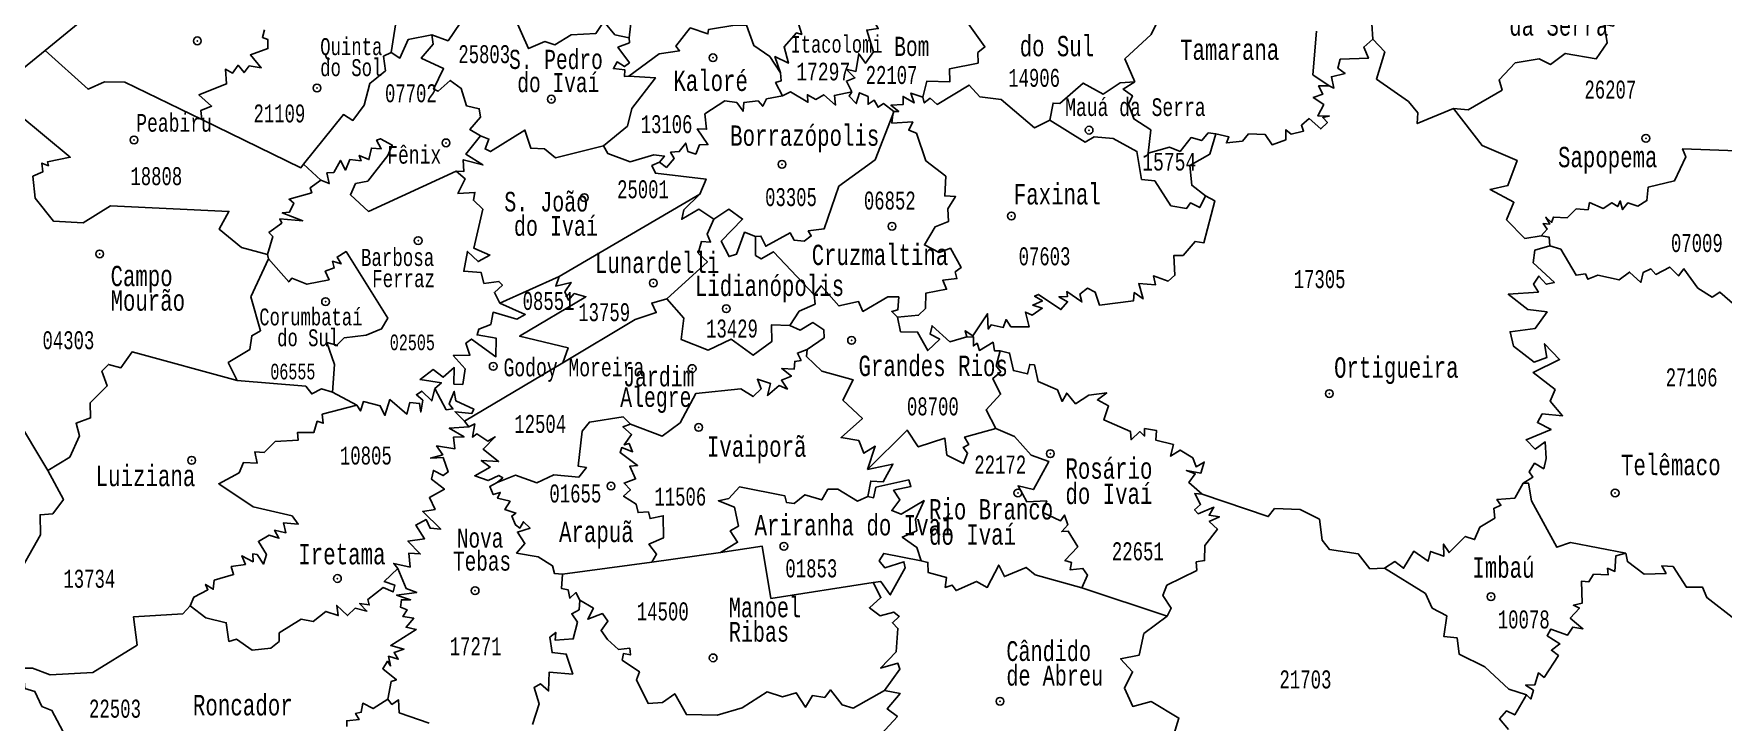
# Model space of a CAD drawing. Header units: millimetres. Extents: x 9851 to 10267, y 23387 to 23778.
# Drawn here: x 10066.15 to 10085.85, y 23478.88 to 23486.9 of the extents above; entities that cross this region are included whole.
import ezdxf
from ezdxf.enums import TextEntityAlignment as Align

# ---------------------------------------------------------------- set-up
doc = ezdxf.new("R2010")
doc.units = ezdxf.units.MM
doc.layers.add('3', color=7, linetype='Continuous')
doc.styles.add('MONOTXT', font='MONOTXT', dxfattribs={"height": 0.2})

# ---------------------------------------------------------------- blocks, each defined once
blk = doc.blocks.new('SEDE')
at = {"layer": '3', "color": 7, "linetype": 'Continuous'}
blk.add_circle((0, 0), 0.00451, dxfattribs=at)

msp = doc.modelspace()

# ---------------------------------------------------------------- linework, layer by layer
at = {"color": 7, "linetype": 'Continuous'}
for p, q in [((10065.927, 23486.416), (10066.287, 23486.707)), ((10076.182, 23485.996), (10076.169, 23485.964)), ((10069.499, 23485.199), (10069.297, 23485.382)), ((10073.92, 23485.033), (10072.28, 23484.075)), ((10068.89, 23484.279), (10068.878, 23484.333)), ((10072.28, 23484.075), (10071.589, 23483.762)), ((10072.32, 23483.068), (10071.176, 23482.388)), ((10069.921, 23482.575), (10069.638, 23482.725)), ((10071.226, 23482.323), (10071.176, 23482.388)), ((10074.16, 23480.86), (10073.359, 23480.744)), ((10073.359, 23480.744), (10072.316, 23480.604)), ((10078.371, 23480.445), (10079.367, 23480.116))]:
    msp.add_line(p, q, dxfattribs=at)
for points in [[(10081.766, 23486.841), (10081.755, 23487.02), (10082.005, 23487.126), (10081.629, 23487.541), (10081.612, 23487.653), (10081.992, 23487.877), (10081.922, 23488.024), (10081.67, 23488.05), (10081.542, 23488.162), (10081.425, 23488.714), (10081.294, 23488.731), (10081.243, 23488.928), (10081.394, 23488.954), (10081.448, 23489.15), (10081.364, 23489.313), (10081.22, 23489.408), (10081.275, 23489.599)], [(10068.116, 23488.368), (10068.159, 23488.265), (10067.959, 23488.185), (10067.915, 23488.043), (10066.287, 23486.707)], [(10069.642, 23487.742), (10069.811, 23487.734), (10069.804, 23487.596), (10070.123, 23487.506), (10070.195, 23487.282), (10070.393, 23487.154), (10070.319, 23486.687)], [(10073.807, 23487.754), (10073.777, 23487.634), (10073.643, 23487.649), (10073.637, 23487.704), (10073.6, 23487.626), (10073.726, 23487.523), (10073.594, 23487.532), (10073.532, 23487.412), (10073.46, 23487.467), (10073.367, 23487.376), (10073.383, 23487.267), (10073.234, 23487.262), (10073.276, 23487.143), (10073.123, 23487.093), (10073.094, 23486.855)], [(10074.922, 23487.742), (10074.916, 23487.648), (10075.113, 23487.5), (10074.961, 23487.396), (10075.138, 23487.275), (10075.031, 23487.143), (10075.146, 23487.128), (10075.054, 23487.069), (10075.107, 23486.895), (10075.045, 23486.914), (10074.901, 23486.75), (10074.951, 23486.559), (10074.795, 23486.637), (10074.858, 23486.45)], [(10076.38, 23487.694), (10076.633, 23487.495), (10076.705, 23487.542), (10076.898, 23487.468), (10076.914, 23487.396), (10077.02, 23487.407), (10077.047, 23487.025), (10077.243, 23486.75), (10077.16, 23486.684), (10077.163, 23486.562), (10076.831, 23486.496), (10076.833, 23486.342), (10076.565, 23486.35), (10076.521, 23486.166)], [(10071.565, 23487.537), (10071.253, 23487.037), (10071.126, 23487.027), (10070.984, 23486.823), (10070.794, 23486.891)], [(10073.094, 23486.855), (10072.929, 23486.893), (10072.799, 23487.048), (10072.707, 23486.908), (10072.417, 23486.89), (10072.229, 23486.776), (10072.11, 23486.812), (10071.922, 23486.73), (10071.565, 23487.537)], [(10076.007, 23487.538), (10076.017, 23487.348), (10075.832, 23487.286), (10076.035, 23487.216), (10076.01, 23487.078), (10075.911, 23487.118), (10075.999, 23486.963), (10075.866, 23486.946), (10075.943, 23486.693), (10075.852, 23486.56), (10075.772, 23486.671), (10075.739, 23486.465), (10075.624, 23486.49), (10075.728, 23486.39), (10075.629, 23486.353), (10075.69, 23486.225)], [(10085.167, 23487.309), (10085.029, 23487.43), (10084.763, 23487.345), (10084.567, 23486.992), (10084.463, 23487.015), (10084.498, 23486.799), (10084.37, 23486.612), (10084.009, 23486.674), (10083.839, 23486.547), (10083.707, 23486.611), (10083.426, 23486.564), (10083.238, 23486.365), (10083.272, 23486.248), (10082.879, 23486.017), (10082.708, 23486.033)], [(10078.992, 23486.344), (10078.875, 23486.612), (10079.182, 23486.896), (10079.298, 23487.133)], [(10068.842, 23486.951), (10068.819, 23486.859), (10068.883, 23486.835), (10068.884, 23486.73), (10068.679, 23486.658), (10068.806, 23486.508), (10068.665, 23486.529), (10068.605, 23486.452), (10068.536, 23486.537), (10068.469, 23486.443), (10068.387, 23486.49), (10068.402, 23486.32), (10068.079, 23486.191), (10068.226, 23486.06), (10068.102, 23486.01), (10068.111, 23485.903)], [(10070.319, 23486.687), (10070.422, 23486.621), (10070.517, 23486.836), (10070.794, 23486.891)], [(10070.794, 23486.891), (10070.811, 23486.783), (10070.671, 23486.62), (10070.932, 23486.498), (10070.814, 23486.258), (10070.87, 23486.234), (10071.009, 23486.36), (10071.138, 23486.267), (10071.197, 23486.065), (10071.347, 23486.029), (10071.36, 23485.93), (10071.237, 23485.788), (10071.362, 23485.715)], [(10073.092, 23486.409), (10073.446, 23486.67), (10073.683, 23486.705), (10073.641, 23486.759), (10073.808, 23486.972), (10074.014, 23486.902), (10074.019, 23486.953), (10074.327, 23487.002), (10074.463, 23487.003), (10074.548, 23486.765), (10074.737, 23486.637), (10074.858, 23486.45)], [(10081.258, 23486.296), (10081.068, 23486.426), (10081.11, 23486.935)], [(10068.111, 23485.903), (10067.215, 23486.341), (10066.978, 23486.343), (10066.786, 23486.257), (10066.287, 23486.707)], [(10069.297, 23485.382), (10069.763, 23485.962), (10069.875, 23485.894), (10070.007, 23486.071), (10070.072, 23486.325), (10070.254, 23486.472), (10070.232, 23486.641), (10070.319, 23486.687)], [(10073.094, 23486.855), (10073.098, 23486.799), (10072.964, 23486.747), (10073.099, 23486.565), (10073.039, 23486.522), (10072.955, 23486.576), (10072.912, 23486.497), (10073.045, 23486.483), (10073.039, 23486.406), (10073.092, 23486.409)], [(10081.766, 23486.841), (10081.66, 23486.748), (10081.714, 23486.619), (10081.385, 23486.607), (10081.357, 23486.502), (10081.442, 23486.439), (10081.283, 23486.402), (10081.313, 23486.271), (10081.258, 23486.296)], [(10081.766, 23486.841), (10081.905, 23486.694), (10081.808, 23486.376), (10082.183, 23486.113), (10082.29, 23485.982), (10082.283, 23485.856), (10082.708, 23486.033)], [(10066.141, 23485.243), (10066.257, 23485.294), (10066.249, 23485.397), (10066.324, 23485.365), (10066.314, 23485.412), (10066.578, 23485.464), (10065.677, 23486.213), (10065.927, 23486.416)], [(10073.092, 23486.409), (10073.401, 23486.39), (10073.125, 23486.031), (10073.075, 23485.827), (10072.796, 23485.596)], [(10074.858, 23486.45), (10074.867, 23486.354), (10074.803, 23486.335), (10074.883, 23486.181)], [(10076.521, 23486.166), (10076.535, 23486.097), (10076.605, 23486.153), (10076.688, 23486.081), (10077.059, 23486.306), (10077.185, 23486.168), (10077.434, 23486.139), (10077.82, 23485.809), (10077.998, 23485.896)], [(10077.998, 23485.896), (10078.037, 23486.096), (10078.116, 23486.091), (10078.389, 23486.328), (10078.622, 23486.201), (10078.819, 23486.333), (10078.992, 23486.344)], [(10078.992, 23486.344), (10078.853, 23486.259), (10078.963, 23486.181), (10078.917, 23486.083), (10078.981, 23485.912), (10079.176, 23485.783), (10079.145, 23485.513), (10079.395, 23485.582), (10079.518, 23485.533), (10079.647, 23485.693), (10079.772, 23485.659), (10079.847, 23485.749), (10079.937, 23485.738)], [(10081.258, 23486.296), (10081.134, 23486.296), (10081.182, 23486.198), (10081.071, 23486.16), (10081.193, 23486.079), (10081.124, 23485.949), (10081.257, 23485.944), (10081.182, 23485.926), (10081.236, 23485.87), (10081.159, 23485.794), (10081.025, 23485.915), (10080.934, 23485.837), (10080.959, 23485.77), (10080.812, 23485.732), (10080.752, 23485.785), (10080.752, 23485.669), (10080.592, 23485.61), (10080.512, 23485.729), (10080.317, 23485.738), (10080.245, 23485.653), (10080.059, 23485.632), (10080.087, 23485.702), (10079.937, 23485.738)], [(10074.883, 23486.181), (10074.698, 23486.145), (10074.652, 23486.059), (10074.599, 23486.122), (10074.433, 23486.104), (10074.423, 23486), (10074.35, 23486.101), (10074.21, 23486.12), (10073.977, 23485.97), (10073.997, 23485.791), (10073.888, 23485.794), (10074.013, 23485.613), (10073.917, 23485.611), (10073.872, 23485.501), (10073.778, 23485.532), (10073.754, 23485.629), (10073.679, 23485.53), (10073.578, 23485.523), (10073.619, 23485.448), (10073.529, 23485.345), (10073.45, 23485.409)], [(10075.69, 23486.225), (10075.489, 23486.186), (10075.501, 23486.072), (10075.364, 23486.192), (10075.273, 23486.138), (10075.173, 23486.193), (10075.18, 23486.105), (10074.977, 23486.226), (10074.883, 23486.181)], [(10075.69, 23486.225), (10075.66, 23486.177), (10075.742, 23486.089), (10075.781, 23486.216), (10075.88, 23486.172), (10075.881, 23486.083), (10075.952, 23486.128), (10075.997, 23486.048), (10076.062, 23486.09), (10076.182, 23485.996)], [(10076.521, 23486.166), (10076.381, 23486.212), (10076.418, 23486.097), (10076.288, 23486.173), (10076.288, 23486.078), (10076.147, 23486.07), (10076.239, 23485.999), (10076.182, 23485.996)], [(10068.111, 23485.903), (10069.267, 23485.343), (10069.297, 23485.382)], [(10076.169, 23485.964), (10075.962, 23485.435), (10075.54, 23485.127), (10075.37, 23484.632), (10075.184, 23484.606), (10075.219, 23484.548), (10075.135, 23484.486), (10075.02, 23484.498), (10074.972, 23484.585), (10074.687, 23484.428), (10074.632, 23484.545), (10074.567, 23484.542)], [(10076.169, 23485.964), (10076.158, 23485.863), (10076.402, 23485.877), (10076.355, 23485.781), (10076.444, 23485.744), (10076.556, 23485.423), (10076.789, 23485.243), (10076.775, 23485.014), (10076.9, 23485.007), (10076.812, 23484.864), (10076.819, 23484.717), (10076.662, 23484.652), (10076.538, 23484.442), (10076.708, 23484.356), (10076.84, 23484.403), (10076.967, 23484.18), (10076.896, 23484.128), (10076.917, 23484.05), (10076.752, 23484.03), (10076.796, 23483.927), (10076.556, 23483.882), (10076.55, 23483.701), (10076.469, 23483.624), (10076.224, 23483.602)], [(10077.998, 23485.896), (10078.411, 23485.642), (10078.516, 23485.701), (10078.737, 23485.684), (10079.016, 23485.533), (10079.07, 23485.207), (10079.224, 23485.188), (10079.411, 23484.9), (10079.595, 23484.869), (10079.639, 23484.932), (10079.747, 23484.878), (10079.813, 23485.015)], [(10082.708, 23486.033), (10083.04, 23485.6), (10083.447, 23485.428), (10083.341, 23485.135), (10083.132, 23485.09), (10083.41, 23484.94), (10083.325, 23484.737), (10083.539, 23484.519), (10083.728, 23484.548)], [(10071.362, 23485.715), (10071.19, 23485.502), (10071.39, 23485.376), (10071.161, 23485.435), (10071.169, 23485.3), (10071.077, 23485.304)], [(10071.362, 23485.715), (10071.46, 23485.676), (10071.416, 23485.561), (10071.477, 23485.53), (10071.88, 23485.781), (10071.947, 23485.57), (10072.107, 23485.563), (10072.236, 23485.459), (10072.796, 23485.596)], [(10079.937, 23485.738), (10079.865, 23485.501), (10079.631, 23485.37), (10079.655, 23485.139), (10079.813, 23485.015)], [(10071.077, 23485.304), (10070.055, 23484.833), (10069.846, 23485.027), (10069.906, 23485.158), (10070.047, 23485.184), (10070.282, 23485.485), (10070.333, 23485.606), (10070.195, 23485.68), (10070.151, 23485.662), (10070.204, 23485.564), (10070.09, 23485.571), (10070.06, 23485.437), (10069.949, 23485.486), (10069.969, 23485.423), (10069.84, 23485.438), (10069.787, 23485.315), (10069.728, 23485.427), (10069.65, 23485.286), (10069.571, 23485.281), (10069.598, 23485.157), (10069.499, 23485.199)], [(10072.796, 23485.596), (10072.845, 23485.508), (10073.108, 23485.41), (10073.382, 23485.491), (10073.507, 23485.478), (10073.45, 23485.409)], [(10086.119, 23485.534), (10085.377, 23485.563), (10085.415, 23485.47), (10085.284, 23485.191), (10084.975, 23485.114), (10084.962, 23484.96), (10084.857, 23484.893), (10084.739, 23484.934), (10084.677, 23484.855), (10084.65, 23484.955), (10084.621, 23484.89), (10084.552, 23484.934), (10084.452, 23484.868), (10084.293, 23484.937), (10084.275, 23484.853), (10084.135, 23484.863), (10084.033, 23484.759), (10083.871, 23484.768), (10083.85, 23484.704), (10083.782, 23484.765), (10083.829, 23484.684), (10083.753, 23484.694), (10083.799, 23484.627), (10083.728, 23484.548)], [(10071.077, 23485.304), (10071.183, 23485.211), (10071.098, 23485.043), (10071.296, 23485.055), (10071.28, 23484.963), (10071.389, 23484.859), (10071.283, 23484.405), (10071.472, 23484.324), (10071.334, 23484.248), (10071.209, 23484.367), (10071.167, 23484.135), (10071.371, 23484.121), (10071.402, 23483.994), (10071.576, 23484.018), (10071.617, 23483.972), (10071.524, 23483.89), (10071.589, 23483.762)], [(10073.45, 23485.409), (10073.36, 23485.367), (10073.401, 23485.278), (10073.992, 23485.21), (10073.92, 23485.033)], [(10068.878, 23484.333), (10068.575, 23484.412), (10068.315, 23484.626), (10068.429, 23484.833), (10067.048, 23484.899), (10066.729, 23484.7), (10066.383, 23484.72), (10066.169, 23484.989), (10066.141, 23485.243)], [(10068.878, 23484.333), (10068.94, 23484.542), (10068.895, 23484.586), (10069.044, 23484.698), (10069.024, 23484.747), (10069.289, 23484.724), (10069.051, 23484.815), (10069.136, 23484.826), (10069.184, 23484.93), (10069.129, 23484.975), (10069.394, 23485.05), (10069.375, 23485.107), (10069.499, 23485.199)], [(10073.92, 23485.033), (10073.732, 23484.85), (10073.708, 23484.741), (10073.906, 23484.858), (10074.081, 23484.743)], [(10079.813, 23485.015), (10079.924, 23484.957), (10079.797, 23484.468), (10079.694, 23484.483), (10079.554, 23484.318), (10079.446, 23484.32), (10079.459, 23484.089), (10079.379, 23484.021), (10079.208, 23484.082), (10079.233, 23483.978), (10079.036, 23483.992), (10079.087, 23483.813), (10078.985, 23483.888), (10078.977, 23483.793), (10078.58, 23483.74), (10078.527, 23483.894), (10078.438, 23483.938), (10078.35, 23483.87), (10078.374, 23483.778), (10078.197, 23483.898), (10078.204, 23483.84), (10078.106, 23483.839), (10078.206, 23483.781), (10078.13, 23483.69), (10077.868, 23483.865), (10077.823, 23483.845), (10077.914, 23483.79), (10077.801, 23483.741), (10077.912, 23483.704), (10077.794, 23483.624), (10077.715, 23483.66), (10077.76, 23483.489), (10077.546, 23483.487), (10077.489, 23483.572), (10077.457, 23483.481), (10077.315, 23483.511), (10077.282, 23483.461), (10077.275, 23483.641), (10077.103, 23483.383), (10077.012, 23483.442), (10077.032, 23483.371)], [(10074.081, 23484.743), (10074.006, 23484.568), (10074.044, 23484.475), (10073.938, 23484.482), (10073.901, 23484.345), (10074.007, 23484.245), (10073.533, 23483.813)], [(10074.081, 23484.743), (10074.257, 23484.859), (10074.418, 23484.744), (10074.169, 23484.485), (10074.261, 23484.307), (10074.348, 23484.335), (10074.441, 23484.59), (10074.567, 23484.542)], [(10075.254, 23483.861), (10074.777, 23484.363), (10074.635, 23484.279), (10074.569, 23484.321), (10074.567, 23484.542)], [(10083.828, 23484.431), (10083.821, 23484.535), (10083.728, 23484.548)], [(10069.638, 23482.725), (10069.658, 23483.048), (10069.569, 23483.307), (10069.685, 23483.274), (10069.774, 23483.358), (10070.03, 23483.392), (10070.209, 23483.465), (10070.281, 23483.59), (10069.795, 23484.365), (10069.689, 23484.3), (10069.737, 23484.222), (10069.638, 23484.253), (10069.656, 23484.175), (10069.552, 23484.136), (10069.597, 23484.037), (10069.338, 23483.985), (10069.161, 23484.054), (10069.126, 23484.011), (10068.89, 23484.279)], [(10083.519, 23481.667), (10083.632, 23481.737), (10083.589, 23481.799), (10083.651, 23481.899), (10083.758, 23481.834), (10083.786, 23481.953), (10083.777, 23482.147), (10083.659, 23482.064), (10083.553, 23482.171), (10083.844, 23482.292), (10083.684, 23482.372), (10083.742, 23482.474), (10083.979, 23482.451), (10083.835, 23482.62), (10083.89, 23482.757), (10083.635, 23482.957), (10083.944, 23483.107), (10083.769, 23483.29), (10083.796, 23483.131), (10083.648, 23483.078), (10083.407, 23483.261), (10083.366, 23483.431), (10083.659, 23483.469), (10083.798, 23483.661), (10083.574, 23483.691), (10083.344, 23483.868), (10083.697, 23483.894), (10083.64, 23483.986), (10083.702, 23484.08), (10083.787, 23483.984), (10083.883, 23484.005), (10083.636, 23484.233), (10083.653, 23484.381), (10083.828, 23484.431)], [(10083.828, 23484.431), (10083.957, 23484.393), (10084.136, 23484.09), (10084.245, 23484.106), (10084.274, 23484.042), (10084.389, 23484.091), (10084.637, 23484.034), (10084.759, 23484.126), (10084.892, 23484.005), (10084.919, 23484.123), (10085.006, 23484.163), (10085.064, 23484.098), (10085.227, 23484.185), (10085.328, 23484.081), (10085.392, 23484.165), (10085.555, 23483.94), (10085.724, 23483.834), (10085.813, 23483.894), (10085.988, 23483.74)], [(10068.524, 23482.863), (10068.42, 23483.071), (10068.671, 23483.222), (10068.695, 23483.385), (10068.798, 23483.442), (10068.685, 23483.838), (10068.89, 23484.279)], [(10072.32, 23483.068), (10072.382, 23483.244), (10071.817, 23483.379), (10072.591, 23483.839), (10072.455, 23483.875), (10072.386, 23483.798), (10072.344, 23483.897), (10072.418, 23484.006), (10072.24, 23483.963), (10072.28, 23484.075)], [(10075.254, 23483.861), (10075.333, 23483.967), (10075.54, 23483.731), (10075.77, 23483.782), (10075.82, 23483.667), (10076.11, 23483.839), (10076.239, 23483.836), (10076.228, 23483.687), (10076.156, 23483.666), (10076.224, 23483.602)], [(10070.83, 23482.771), (10070.906, 23482.836), (10070.657, 23482.874), (10070.809, 23482.99), (10070.926, 23482.9), (10071.055, 23483.014), (10071.051, 23482.821), (10071.154, 23482.817), (10071.182, 23482.998), (10071.044, 23483.153), (10071.239, 23483.156), (10071.192, 23483.296), (10071.255, 23483.345), (10071.542, 23483.139), (10071.544, 23483.356), (10071.321, 23483.393), (10071.341, 23483.46), (10071.482, 23483.516), (10071.508, 23483.658), (10071.786, 23483.579), (10071.883, 23483.63), (10071.589, 23483.762)], [(10073.533, 23483.813), (10073.358, 23483.765), (10073.411, 23483.655), (10073.164, 23483.572), (10072.32, 23483.068)], [(10074.967, 23483.502), (10074.756, 23483.513), (10074.758, 23483.317), (10074.539, 23483.157), (10074.283, 23483.344), (10074.016, 23483.216), (10073.7, 23483.341), (10073.733, 23483.588), (10073.533, 23483.813)], [(10074.967, 23483.502), (10075.079, 23483.67), (10075.263, 23483.753), (10075.254, 23483.861)], [(10075.169, 23483.225), (10075.368, 23483.361), (10075.364, 23483.454), (10075.235, 23483.538), (10075.087, 23483.45), (10074.967, 23483.502)], [(10076.224, 23483.602), (10076.26, 23483.431), (10076.458, 23483.427), (10076.577, 23483.212), (10076.717, 23483.343), (10076.605, 23483.401), (10076.627, 23483.5), (10076.832, 23483.315), (10077.032, 23483.371)], [(10077.419, 23483.208), (10077.356, 23483.208), (10077.338, 23483.308), (10077.179, 23483.214), (10077.151, 23483.297), (10077.108, 23483.265), (10077.111, 23483.369), (10077.032, 23483.371)], [(10066.319, 23481.812), (10066.572, 23481.968), (10066.686, 23482.218), (10066.647, 23482.365), (10066.815, 23482.427), (10066.812, 23482.603), (10067.009, 23482.8), (10066.947, 23482.973), (10067.024, 23483.051), (10067.17, 23483.012), (10067.299, 23483.196), (10068.524, 23482.863)], [(10073.112, 23482.354), (10073.478, 23482.214), (10073.688, 23482.37), (10073.873, 23482.713), (10074.398, 23482.767), (10074.54, 23482.675), (10074.634, 23482.765), (10074.591, 23482.878), (10074.744, 23482.827), (10074.708, 23482.689), (10074.844, 23482.803), (10074.94, 23482.762), (10074.871, 23482.866), (10074.986, 23482.915), (10074.874, 23483.002), (10075.017, 23482.994), (10075.025, 23483.085), (10075.1, 23483.097), (10075.056, 23483.183), (10075.169, 23483.225)], [(10075.875, 23481.826), (10075.965, 23482.097), (10075.833, 23482.014), (10075.771, 23482.164), (10075.565, 23482.197), (10075.814, 23482.419), (10075.587, 23482.635), (10075.706, 23482.871), (10075.342, 23482.973), (10075.164, 23483.144), (10075.169, 23483.225)], [(10077.369, 23482.303), (10077.257, 23482.522), (10077.425, 23482.702), (10077.337, 23482.886), (10077.429, 23482.964), (10077.375, 23483.032), (10077.419, 23483.208)], [(10079.777, 23481.539), (10079.619, 23481.675), (10079.695, 23481.774), (10079.592, 23481.812), (10079.762, 23481.784), (10079.801, 23481.911), (10079.705, 23481.858), (10079.669, 23481.96), (10079.52, 23482.052), (10079.405, 23481.981), (10079.441, 23482.116), (10079.234, 23482.168), (10079.245, 23482.279), (10079.105, 23482.302), (10079.105, 23482.214), (10079.048, 23482.267), (10078.947, 23482.172), (10078.94, 23482.269), (10078.631, 23482.404), (10078.684, 23482.567), (10078.554, 23482.637), (10078.663, 23482.718), (10078.455, 23482.692), (10078.301, 23482.591), (10078.197, 23482.716), (10078.143, 23482.618), (10078.089, 23482.753), (10077.862, 23482.85), (10077.82, 23483.045), (10077.766, 23483.051), (10077.741, 23482.94), (10077.575, 23482.978), (10077.53, 23483.183), (10077.419, 23483.208)], [(10068.524, 23482.863), (10069.324, 23482.798), (10069.395, 23482.707), (10069.507, 23482.767), (10069.638, 23482.725)], [(10070.83, 23482.771), (10070.793, 23482.624), (10070.677, 23482.739), (10070.614, 23482.697), (10070.691, 23482.632), (10070.665, 23482.495), (10070.651, 23482.595), (10070.538, 23482.608), (10070.504, 23482.471), (10070.306, 23482.64), (10070.248, 23482.455), (10070.192, 23482.566), (10069.996, 23482.616), (10069.962, 23482.509), (10069.921, 23482.575)], [(10070.83, 23482.771), (10070.962, 23482.522), (10071.041, 23482.532), (10070.998, 23482.59), (10071.056, 23482.736), (10071.073, 23482.627), (10071.283, 23482.529), (10071.262, 23482.479), (10071.065, 23482.499), (10071.176, 23482.388)], [(10067.978, 23480.236), (10068.02, 23480.338), (10068.183, 23480.423), (10068.156, 23480.487), (10068.246, 23480.43), (10068.258, 23480.534), (10068.482, 23480.6), (10068.455, 23480.693), (10068.62, 23480.72), (10068.578, 23480.818), (10068.71, 23480.75), (10068.707, 23480.841), (10068.756, 23480.835), (10068.83, 23480.724), (10068.865, 23480.833), (10068.772, 23480.988), (10068.899, 23481.059), (10069.011, 23481.025), (10068.961, 23481.118), (10069.093, 23481.089), (10069.064, 23481.202), (10069.236, 23481.19), (10069.165, 23481.284), (10068.711, 23481.389), (10068.309, 23481.659), (10068.547, 23481.786), (10068.599, 23481.908), (10068.757, 23481.899), (10068.732, 23482.033), (10068.838, 23482.023), (10068.968, 23482.153), (10069.236, 23482.168), (10069.229, 23482.257), (10069.42, 23482.258), (10069.458, 23482.388), (10069.529, 23482.365), (10069.517, 23482.47), (10069.921, 23482.575)], [(10065.538, 23482.518), (10065.93, 23482.464), (10066.319, 23481.812)], [(10071.555, 23481.672), (10071.622, 23481.729), (10071.577, 23481.756), (10071.45, 23481.696), (10071.295, 23481.752), (10071.475, 23481.854), (10071.371, 23481.931), (10071.572, 23481.918), (10071.391, 23482.064), (10071.533, 23482.206), (10071.446, 23482.156), (10071.318, 23482.241), (10071.268, 23482.203), (10071.295, 23482.357), (10071.226, 23482.323)], [(10071.555, 23481.672), (10071.771, 23481.761), (10072.017, 23481.669), (10072.217, 23481.763), (10072.51, 23481.737), (10072.597, 23481.847), (10072.5, 23481.865), (10072.546, 23482.271), (10072.632, 23482.378), (10073.027, 23482.438), (10073.112, 23482.354)], [(10073.112, 23482.354), (10073.023, 23482.321), (10073.124, 23482.232), (10073.038, 23482.111), (10073.095, 23482.129), (10073.134, 23482.033), (10073.009, 23482.08), (10072.99, 23482.022), (10073.193, 23481.871), (10073.101, 23481.864), (10073.169, 23481.716), (10073.036, 23481.668), (10073.11, 23481.587), (10073.03, 23481.514), (10073.176, 23481.422), (10073.199, 23481.324), (10073.319, 23481.332), (10073.339, 23481.254), (10073.493, 23481.287), (10073.494, 23481.029), (10073.326, 23480.955), (10073.415, 23480.838), (10073.359, 23480.744)], [(10071.226, 23482.323), (10070.998, 23482.307), (10071.171, 23482.206), (10071.047, 23482.204), (10071.063, 23482.067), (10070.85, 23482.101), (10070.921, 23481.997), (10070.779, 23481.958), (10070.926, 23481.964), (10070.983, 23481.798), (10070.928, 23481.755), (10070.812, 23481.814), (10070.792, 23481.712), (10070.941, 23481.595), (10070.766, 23481.498), (10070.832, 23481.361), (10070.688, 23481.336), (10070.898, 23481.13), (10070.774, 23481.14), (10070.727, 23481.242), (10070.606, 23481.178), (10070.71, 23481.019), (10070.516, 23480.992), (10070.66, 23480.842), (10070.526, 23480.85), (10070.54, 23480.689), (10070.351, 23480.73), (10070.397, 23480.673)], [(10075.875, 23481.826), (10076.335, 23482.284), (10076.466, 23482.089), (10076.777, 23482.19), (10076.797, 23481.994), (10076.992, 23481.894), (10077.04, 23482.016), (10076.991, 23482.082), (10077.055, 23482.118), (10077.006, 23482.203), (10077.369, 23482.303)], [(10078.371, 23480.445), (10078.439, 23480.593), (10078.385, 23480.672), (10078.237, 23480.655), (10078.252, 23480.743), (10078.175, 23480.763), (10078.325, 23480.924), (10078.215, 23481.105), (10078.138, 23481.102), (10078.208, 23481.182), (10078.169, 23481.294), (10078.124, 23481.227), (10077.919, 23481.325), (10077.963, 23481.46), (10077.733, 23481.448), (10077.629, 23481.636), (10077.809, 23481.591), (10077.987, 23481.92), (10077.783, 23481.993), (10077.589, 23482.211), (10077.369, 23482.303)], [(10065.65, 23479.556), (10065.558, 23480.046), (10065.592, 23480.181), (10065.923, 23480.522), (10066.232, 23481.064), (10066.227, 23481.299), (10066.375, 23481.309), (10066.498, 23481.475), (10066.319, 23481.812)], [(10075.879, 23481.51), (10075.911, 23481.691), (10076.057, 23481.682), (10076.17, 23481.888), (10075.875, 23481.826)], [(10072.316, 23480.604), (10072.224, 23480.614), (10072.2, 23480.704), (10072.036, 23480.808), (10071.783, 23480.852), (10071.88, 23480.964), (10071.792, 23481.097), (10071.939, 23481.142), (10071.862, 23481.217), (10071.819, 23481.142), (10071.768, 23481.18), (10071.726, 23481.282), (10071.775, 23481.318), (10071.647, 23481.358), (10071.706, 23481.455), (10071.56, 23481.491), (10071.592, 23481.559), (10071.511, 23481.533), (10071.469, 23481.628), (10071.555, 23481.672)], [(10074.16, 23480.86), (10074.36, 23480.978), (10074.274, 23481.11), (10074.368, 23481.165), (10074.324, 23481.385), (10074.136, 23481.461), (10074.258, 23481.488), (10074.38, 23481.623), (10074.909, 23481.519), (10074.93, 23481.439), (10075.02, 23481.429), (10075.144, 23481.531), (10075.34, 23481.471), (10075.413, 23481.595), (10075.529, 23481.598), (10075.759, 23481.458), (10075.879, 23481.51)], [(10076.498, 23480.761), (10076.451, 23480.917), (10076.279, 23481.037), (10076.448, 23481.112), (10076.432, 23481.243), (10076.533, 23481.463), (10076.265, 23481.303), (10076.156, 23481.347), (10076.252, 23481.473), (10076.179, 23481.584), (10076.38, 23481.626), (10076.354, 23481.704), (10075.972, 23481.618), (10075.944, 23481.496), (10075.879, 23481.51)], [(10081.9, 23480.677), (10082.021, 23480.753), (10082.124, 23480.674), (10082.242, 23480.872), (10082.41, 23480.757), (10082.439, 23480.87), (10082.592, 23480.814), (10082.59, 23480.956), (10082.654, 23480.858), (10082.844, 23481.045), (10082.953, 23481.009), (10083.012, 23481.155), (10083.187, 23481.26), (10083.175, 23481.372), (10083.259, 23481.409), (10083.212, 23481.475), (10083.42, 23481.492), (10083.519, 23481.667)], [(10083.519, 23481.667), (10083.581, 23481.666), (10083.614, 23481.46), (10083.912, 23480.92), (10084.069, 23480.974), (10084.717, 23480.852)], [(10079.367, 23480.116), (10079.415, 23480.211), (10079.319, 23480.358), (10079.365, 23480.477), (10079.713, 23480.65), (10079.707, 23480.748), (10079.804, 23480.764), (10079.808, 23480.94), (10079.954, 23481.129), (10079.858, 23481.218), (10079.978, 23481.274), (10079.857, 23481.293), (10079.913, 23481.385), (10079.73, 23481.309), (10079.688, 23481.354), (10079.757, 23481.419), (10079.69, 23481.545), (10079.777, 23481.539)], [(10079.777, 23481.539), (10080.546, 23481.277), (10080.62, 23481.369), (10080.918, 23481.36), (10081.143, 23481.245), (10081.175, 23481.001), (10081.259, 23480.894), (10081.595, 23480.841), (10081.731, 23480.667), (10081.9, 23480.677)], [(10075.94, 23480.507), (10074.747, 23480.322), (10074.646, 23480.931), (10074.16, 23480.86)], [(10075.94, 23480.507), (10076.029, 23480.522), (10076.139, 23480.364), (10076.313, 23480.679), (10076.298, 23480.75), (10076.075, 23480.68), (10076.009, 23480.76), (10076.063, 23480.848), (10076.498, 23480.761)], [(10083.558, 23479.199), (10083.608, 23479.15), (10083.639, 23479.252), (10083.546, 23479.312), (10083.654, 23479.315), (10083.696, 23479.455), (10083.763, 23479.402), (10083.93, 23479.656), (10083.848, 23479.719), (10083.947, 23479.792), (10083.797, 23479.888), (10083.84, 23479.965), (10084.037, 23479.896), (10084.097, 23479.989), (10084.216, 23479.97), (10084.068, 23480.093), (10084.174, 23480.211), (10084.105, 23480.244), (10084.206, 23480.266), (10084.197, 23480.523), (10084.285, 23480.517), (10084.339, 23480.604), (10084.509, 23480.597), (10084.503, 23480.674), (10084.589, 23480.637), (10084.6, 23480.819), (10084.717, 23480.852)], [(10084.717, 23480.852), (10084.735, 23480.752), (10084.93, 23480.606), (10085.184, 23480.615), (10085.134, 23480.701), (10085.266, 23480.695), (10085.422, 23480.453), (10085.611, 23480.454), (10085.659, 23480.332), (10085.991, 23480.077)], [(10067.978, 23480.236), (10068.159, 23480.096), (10068.397, 23480.039), (10068.429, 23479.821), (10068.517, 23479.849), (10068.699, 23479.719), (10068.917, 23479.743), (10069.015, 23479.822), (10069.015, 23479.92), (10069.272, 23480.081), (10069.412, 23480.054), (10069.557, 23480.172), (10069.703, 23480.122), (10069.685, 23480.241), (10069.81, 23480.122), (10069.902, 23480.208), (10070.038, 23480.175), (10069.952, 23480.265), (10070.065, 23480.247), (10070.05, 23480.312), (10070.227, 23480.45), (10070.343, 23480.398), (10070.364, 23480.477), (10070.239, 23480.52), (10070.397, 23480.673)], [(10070.397, 23480.673), (10070.495, 23480.437), (10070.619, 23480.393), (10070.384, 23480.362), (10070.546, 23480.307), (10070.44, 23480.308), (10070.43, 23480.22), (10070.506, 23480.191), (10070.458, 23480.112), (10070.584, 23480.092), (10070.494, 23479.986), (10070.612, 23479.962), (10070.316, 23479.776), (10070.468, 23479.733), (10070.355, 23479.691), (10070.402, 23479.614), (10070.291, 23479.649), (10070.313, 23479.536), (10070.276, 23479.59), (10070.223, 23479.503), (10070.381, 23479.376), (10070.32, 23479.353), (10070.283, 23479.15)], [(10072.519, 23480.301), (10072.475, 23480.391), (10072.405, 23480.324), (10072.383, 23480.424), (10072.306, 23480.44), (10072.316, 23480.604)], [(10076.498, 23480.761), (10076.579, 23480.742), (10076.581, 23480.626), (10076.796, 23480.565), (10076.78, 23480.451), (10076.862, 23480.479), (10076.907, 23480.414), (10077.145, 23480.522), (10077.27, 23480.451), (10077.405, 23480.712), (10077.471, 23480.577), (10077.722, 23480.685), (10077.828, 23480.598), (10078.371, 23480.445)], [(10081.9, 23480.677), (10082.38, 23480.38), (10082.457, 23480.21), (10082.627, 23480.119), (10082.594, 23479.878), (10082.748, 23479.862), (10082.773, 23479.673), (10083.07, 23479.526), (10083.35, 23479.265), (10083.558, 23479.199)], [(10076.073, 23479.248), (10076.252, 23479.5), (10076.228, 23479.568), (10076.027, 23479.512), (10076.207, 23479.7), (10076.228, 23479.974), (10076.165, 23480.039), (10076.244, 23480.111), (10076.18, 23480.163), (10076.023, 23480.121), (10075.896, 23480.214), (10076.031, 23480.332), (10075.94, 23480.507)], [(10066.033, 23479.442), (10066.047, 23479.509), (10066.139, 23479.512), (10066.346, 23479.432), (10066.842, 23479.46), (10067.357, 23479.779), (10067.317, 23480.109), (10067.89, 23480.144), (10067.978, 23480.236)], [(10071.969, 23478.854), (10072.046, 23479.096), (10071.986, 23479.286), (10072.063, 23479.327), (10072.155, 23479.245), (10072.164, 23479.465), (10072.437, 23479.441), (10072.362, 23479.675), (10072.197, 23479.691), (10072.172, 23479.87), (10072.239, 23479.926), (10072.233, 23479.835), (10072.443, 23479.85), (10072.493, 23480.048), (10072.425, 23480.145), (10072.513, 23480.191), (10072.519, 23480.301)], [(10072.519, 23480.301), (10072.678, 23480.209), (10072.612, 23480.081), (10072.784, 23480.147), (10072.848, 23480.057), (10072.767, 23479.948), (10072.844, 23479.844), (10072.969, 23479.728), (10073.101, 23479.742), (10073.109, 23479.665), (10073.029, 23479.681), (10073.012, 23479.604), (10073.214, 23479.468), (10073.182, 23479.375), (10073.315, 23479.099), (10073.483, 23479.11), (10073.627, 23479.211), (10073.763, 23478.97), (10074.121, 23478.961), (10074.413, 23479.047), (10074.704, 23479.235), (10074.881, 23479.177), (10075.043, 23479.223), (10075.15, 23479.055), (10075.231, 23479.19), (10075.375, 23479.169), (10075.444, 23479.256), (10075.577, 23479.081), (10075.707, 23479.045), (10076.073, 23479.248)], [(10079.367, 23480.116), (10079.096, 23479.913), (10079.04, 23479.661), (10078.824, 23479.619), (10078.964, 23479.468), (10078.869, 23479.276), (10078.966, 23479.064), (10079.183, 23479.121), (10079.504, 23478.928), (10079.444, 23478.738), (10079.477, 23478.542), (10079.753, 23478.558), (10079.92, 23478.453), (10079.947, 23478.17), (10080.092, 23477.999), (10079.844, 23476.503), (10080.33, 23476.25), (10080.434, 23476.062), (10080.863, 23476.218)], [(10066.509, 23477.67), (10066.569, 23477.925), (10066.464, 23477.93), (10066.535, 23478.047), (10066.615, 23478.004), (10066.514, 23478.12), (10066.566, 23478.226), (10066.478, 23478.534), (10066.522, 23478.719), (10066.365, 23479.018), (10066.248, 23479.065), (10066.166, 23479.24), (10066.05, 23479.272), (10066.033, 23479.442)], [(10076.073, 23479.248), (10076.253, 23479.215), (10076.104, 23479.035), (10076.222, 23478.945), (10076.028, 23478.737), (10075.886, 23478.707), (10075.731, 23478.508), (10075.821, 23478.425), (10075.992, 23478.62), (10075.947, 23478.522), (10076.023, 23478.476), (10076.037, 23478.322)], [(10083.558, 23479.199), (10083.421, 23478.965), (10083.325, 23479.013), (10083.244, 23478.919), (10083.348, 23478.796)], [(10069.804, 23478.831), (10069.802, 23478.898), (10069.947, 23478.91), (10069.905, 23478.983), (10069.971, 23478.997), (10069.988, 23479.102), (10070.11, 23479.039), (10070.283, 23479.15)], [(10070.283, 23479.15), (10070.328, 23479.088), (10070.407, 23479.14), (10070.415, 23478.991), (10070.765, 23478.87)]]:
    msp.add_lwpolyline(points, dxfattribs=at)
for p in [(10068.06, 23486.821), (10074.072, 23486.624), (10069.455, 23486.271), (10072.188, 23486.141), (10078.458, 23485.78), (10067.322, 23485.666), (10070.96, 23485.632), (10084.949, 23485.685), (10074.877, 23485.382), (10072.572, 23484.993), (10077.552, 23484.78), (10076.16, 23484.66), (10066.922, 23484.338), (10070.635, 23484.493), (10073.377, 23483.999), (10069.555, 23483.782), (10074.227, 23483.699), (10075.688, 23483.33), (10071.51, 23483.027), (10073.83, 23483.002), (10081.258, 23482.71), (10073.905, 23482.316), (10078.005, 23482.01), (10067.994, 23481.932), (10072.883, 23481.632), (10077.627, 23481.552), (10084.591, 23481.552), (10074.899, 23480.93), (10069.694, 23480.555), (10071.299, 23480.413), (10083.144, 23480.343), (10074.074, 23479.63), (10077.419, 23479.124)]:
    msp.add_point(p, dxfattribs=at)

# ---------------------------------------------------------------- block references
for p, xscale, yscale, zscale, rotation in [((10068.06, 23486.821), 10, 10, 10, 358.3055422958254), ((10074.072, 23486.624), 9.999999999999998, 9.999999999999998, 9.999999999999998, 358.5350837767647), ((10069.455, 23486.271), 10, 10, 10, 358.349318563446), ((10072.188, 23486.141), 10.00001199185168, 10.00001199185168, 10, 358.4531470028627), ((10067.322, 23485.666), 9.999986040731441, 9.999986040731441, 10, 358.2540240874062), ((10078.458, 23485.78), 10.00001070717762, 10.00001070717762, 10, 358.6888085777868), ((10084.949, 23485.685), 10, 10, 10, 358.9351215065234), ((10070.96, 23485.632), 10, 10, 10, 358.3957617152745), ((10074.877, 23485.382), 10.00001845511821, 10.00001845511821, 10, 358.5433588253632), ((10072.572, 23484.993), 10, 10, 10, 358.4462054046227), ((10077.552, 23484.78), 10, 10, 10, 358.6356977772692), ((10070.635, 23484.493), 10, 10, 10, 358.3610607932024), ((10076.16, 23484.66), 9.999999999999998, 9.999999999999998, 9.999999999999998, 358.5796528937443), ((10066.922, 23484.338), 9.999980196526746, 9.999980196526746, 10, 358.2118477804666), ((10073.377, 23483.999), 9.999984389700318, 9.999984389700318, 10, 358.4590145768125), ((10069.555, 23483.782), 10, 10, 10, 358.3047422316458), ((10074.227, 23483.699), 10, 10, 10, 358.4865070603517), ((10075.688, 23483.33), 9.999999999999998, 9.999999999999998, 9.999999999999998, 358.536684081616), ((10071.51, 23483.027), 10, 10, 10, 358.3672024166377), ((10073.83, 23483.002), 10, 10, 10, 358.4576810344351), ((10081.258, 23482.71), 9.999989172789194, 9.999989172789194, 10, 358.7419133002269), ((10073.905, 23482.316), 10, 10, 10, 358.4478056458155), ((10067.994, 23481.932), 10.0000107584605, 10.0000107584605, 10, 358.2062476158315), ((10078.005, 23482.01), 10.00000000000001, 10.00000000000001, 10.00000000000001, 358.602604291155), ((10072.883, 23481.632), 10.0000144937618, 10.0000144937618, 10, 358.3944282164935), ((10077.627, 23481.552), 10, 10, 10, 358.5793861710097), ((10084.591, 23481.552), 10, 10, 10, 358.8507960722397), ((10074.899, 23480.93), 9.999976880042338, 9.999976880042338, 10, 358.4606148298694), ((10069.694, 23480.555), 9.999979307476147, 9.999979307476147, 10, 358.2465488790523), ((10071.299, 23480.413), 9.999983139825781, 9.999983139825781, 10, 358.307942492329), ((10083.144, 23480.343), 10.0000107012145, 10.0000107012145, 10, 358.7731394691892), ((10074.074, 23479.63), 10.00001940141129, 10.00001940141129, 10, 358.4029700745157), ((10077.419, 23479.124), 10, 10, 10, 358.5260085628338)]:
    msp.add_blockref('SEDE', p, dxfattribs=dict(at, xscale=xscale, yscale=yscale, zscale=zscale, rotation=rotation))

# ---------------------------------------------------------------- texts
at = {"color": 7, "linetype": 'Continuous', "style": 'MONOTXT'}
for s, height, rotation, width, p in [('da Serra', 0.2364, 359.9995, 0.705894, (10083.357, 23487.118)), ('do Sul', 0.2364, 359.9995, 0.705884, (10077.649, 23486.878)), ('Campo ', 0.2368, 359.9994, 0.705891, (10067.049, 23484.199)), ('Mour%%227o', 0.2368, 359.9994, 0.705891, (10067.049, 23483.913)), ('Ros%%225rio ', 0.2371, 359.9993, 0.705882, (10078.182, 23481.955)), ('do Iva%%237', 0.2371, 359.9993, 0.705882, (10078.182, 23481.661)), ('Rio Branco', 0.237, 359.9995, 0.705396, (10076.592, 23481.48)), ('do Iva%%237', 0.23704, 359.9995, 0.705396, (10076.592, 23481.186)), ('Imba%%250', 0.2376, 0, 0.705403, (10082.926, 23480.802))]:
    msp.add_text(s, height=height, rotation=rotation, dxfattribs=dict(at, width=width)).set_placement(p, align=Align.TOP_LEFT)
for s, height, rotation, width, p in [('Itacolomi', 0.1947, 359.9985, 0.705892, (10075.513, 23486.878)), ('Kalor%%233', 0.237, 0, 0.705893, (10074.045, 23486.474)), ('Corumbata%%237 ', 0.19686, 359.9982, 0.70589, (10069.444, 23483.702)), ('do Sul', 0.1969, 359.9982, 0.70589, (10069.352, 23483.459))]:
    msp.add_text(s, height=height, rotation=rotation, dxfattribs=dict(at, width=width)).set_placement(p, align=Align.TOP_CENTER)
for s, height, rotation, width, p in [('Quinta ', 0.1978, 359.9982, 0.705877, (10069.493, 23486.655)), ('do Sol', 0.1978, 359.9982, 0.705877, (10069.493, 23486.41)), ('Tel%%234maco Borba', 0.23783, 360, 0.705883, (10084.659, 23481.759)), ('Manoel ', 0.2292, 359.9982, 0.705887, (10074.258, 23480.103)), ('Ribas', 0.2292, 359.9982, 0.705887, (10074.258, 23479.819)), ('C%%226ndido ', 0.23086, 359.9982, 0.70588, (10077.493, 23479.594)), ('de Abreu', 0.2309, 359.9982, 0.70588, (10077.493, 23479.308))]:
    msp.add_text(s, height=height, rotation=rotation, dxfattribs=dict(at, width=width)).set_placement(p)
for s, height, width, p in [('25803', 0.2091, 0.666662, (10071.405, 23486.666)), ('17297', 0.2061, 0.705889, (10075.358, 23486.463)), ('22107', 0.2091, 0.666667, (10076.154, 23486.423)), ('14906', 0.2091, 0.666662, (10077.817, 23486.39)), ('07702', 0.2091, 0.666636, (10070.55, 23486.21)), ('26207', 0.2091, 0.666631, (10084.535, 23486.253)), ('21109', 0.2092, 0.666631, (10069.017, 23485.975)), ('13106', 0.2092, 0.666658, (10073.531, 23485.85)), ('15754', 0.2062, 0.705871, (10079.392, 23485.411)), ('18808', 0.2093, 0.666636, (10067.582, 23485.244)), ('25001', 0.2093, 0.666667, (10073.256, 23485.091)), ('07009', 0.2094, 0.666671, (10085.544, 23484.465)), ('07603', 0.2094, 0.666667, (10077.938, 23484.31)), ('17305', 0.2095, 0.666667, (10081.145, 23484.044)), ('08551', 0.2095, 0.666658, (10072.155, 23483.79)), ('13759', 0.2095, 0.666667, (10072.804, 23483.659)), ('13429', 0.2096, 0.666636, (10074.294, 23483.468)), ('04303', 0.2096, 0.666662, (10066.557, 23483.332)), ('02505', 0.1823, 0.666667, (10070.567, 23483.307)), ('06555', 0.1823, 0.666667, (10069.174, 23482.967)), ('08700', 0.2097, 0.666658, (10076.636, 23482.561)), ('12504', 0.2098, 0.666671, (10072.058, 23482.357)), ('10805', 0.2098, 0.666662, (10070.025, 23481.988)), ('11506', 0.2099, 0.666671, (10073.691, 23481.51)), ('22651', 0.21, 0.666671, (10079.026, 23480.872)), ('13734', 0.2101, 0.666658, (10066.801, 23480.552)), ('14500', 0.2101, 0.666662, (10073.487, 23480.172)), ('17271', 0.2102, 0.666662, (10071.305, 23479.766)), ('21703', 0.2102, 0.666667, (10080.98, 23479.379)), ('22503', 0.2103, 0.666671, (10067.1, 23479.038))]:
    msp.add_text(s, height=height, dxfattribs=dict(at, width=width)).set_placement(p, align=Align.MIDDLE)
for s, height, rotation, width, p in [('S. Pedro ', 0.2236, 359.9985, 0.705893, (10072.31, 23486.493)), ('do Iva%%237', 0.22361, 359.9985, 0.705893, (10072.269, 23486.223)), ('Nova ', 0.2215, 359.999, 0.705889, (10071.425, 23480.915)), ('Tebas', 0.2215, 359.999, 0.705889, (10071.38, 23480.647))]:
    msp.add_text(s, height=height, rotation=rotation, dxfattribs=dict(at, width=width)).set_placement(p, align=Align.CENTER)
for s, height, rotation, width, p in [('Bom', 0.2241, 359.9985, 0.705878, (10076.596, 23486.869)), ('S. Jo%%227o ', 0.22864, 359.9982, 0.705887, (10072.757, 23485.061)), ('do Iva%%237', 0.22864, 359.9982, 0.705887, (10072.73, 23484.778)), ('Barbosa ', 0.1997, 359.9982, 0.705882, (10070.944, 23484.397)), ('Ferraz', 0.1997, 359.9982, 0.705882, (10070.831, 23484.15))]:
    msp.add_text(s, height=height, rotation=rotation, dxfattribs=dict(at, width=width)).set_placement(p, align=Align.TOP_RIGHT)
for s, height, width, p in [('Tamarana', 0.2365, 0.705388, (10079.519, 23486.836)), ('Cruzmaltina', 0.23691, 0.705391, (10075.224, 23484.445)), ('Grandes Rios', 0.23758, 0.705894, (10075.769, 23483.152)), ('Ivaipor%%227', 0.23775, 0.705892, (10074.001, 23482.211)), ('Arapu%%227', 0.2375, 0.705387, (10072.278, 23481.217)), ('Ariranha do Iva%%237', 0.23749, 0.70539, (10074.557, 23481.295))]:
    msp.add_text(s, height=height, dxfattribs=dict(at, width=width)).set_placement(p, align=Align.TOP_LEFT)
for s, height, width, p in [('Mau%%225 da Serra', 0.20614, 0.705883, (10078.179, 23485.945)), ('Peabiru', 0.2062, 0.705877, (10067.348, 23485.762)), ('Faxinal', 0.2373, 0.705884, (10077.58, 23484.914)), ('06852', 0.2093, 0.666667, (10075.832, 23484.855)), ('Lidian%%243polis', 0.23745, 0.705891, (10073.861, 23483.848)), ('Ortigueira', 0.2376, 0.705882, (10081.314, 23482.895)), ('22172', 0.2098, 0.666667, (10077.119, 23481.778)), ('01655', 0.2099, 0.666667, (10072.165, 23481.441)), ('01853', 0.21, 0.666667, (10074.916, 23480.568)), ('10078', 0.2101, 0.666671, (10083.222, 23479.973)), ('Roncador', 0.2384, 0.70588, (10068.008, 23478.96))]:
    msp.add_text(s, height=height, dxfattribs=dict(at, width=width)).set_placement(p)
for s, height, width, p in [('Borraz%%243polis', 0.23713, 0.705882, (10075.142, 23485.598)), ('Lunardelli', 0.2374, 0.705883, (10073.421, 23484.115)), ('Iretama', 0.238, 0.705889, (10069.746, 23480.72))]:
    msp.add_text(s, height=height, dxfattribs=dict(at, width=width)).set_placement(p, align=Align.CENTER)
for s, height, width, p in [('F%%234nix', 0.2062, 0.705886, (10070.904, 23485.596)), ('Sapopema', 0.2371, 0.705882, (10085.084, 23485.585)), ('Luiziana', 0.2378, 0.705893, (10068.037, 23481.869))]:
    msp.add_text(s, height=height, dxfattribs=dict(at, width=width)).set_placement(p, align=Align.TOP_RIGHT)
for s, height, rotation, width, p in [('03305', 0.2093, 0, 0.666662, (10074.982, 23485)), ('Jardim ', 0.2265, 359.9983, 0.705882, (10073.51, 23482.917)), ('27106', 0.2097, 0, 0.666667, (10085.483, 23482.899)), ('Alegre', 0.2265, 359.9983, 0.705882, (10073.406, 23482.644))]:
    msp.add_text(s, height=height, rotation=rotation, dxfattribs=dict(at, width=width)).set_placement(p, align=Align.MIDDLE)
at = {"color": 7, "linetype": 'Continuous', "style": 'MONOTXT', "width": 0.705879}
msp.add_text('Godoy Moreira', height=0.20661, dxfattribs=at).set_placement((10071.63, 23483.015), align=Align.MIDDLE_LEFT)

doc.saveas('drawing.dxf')
